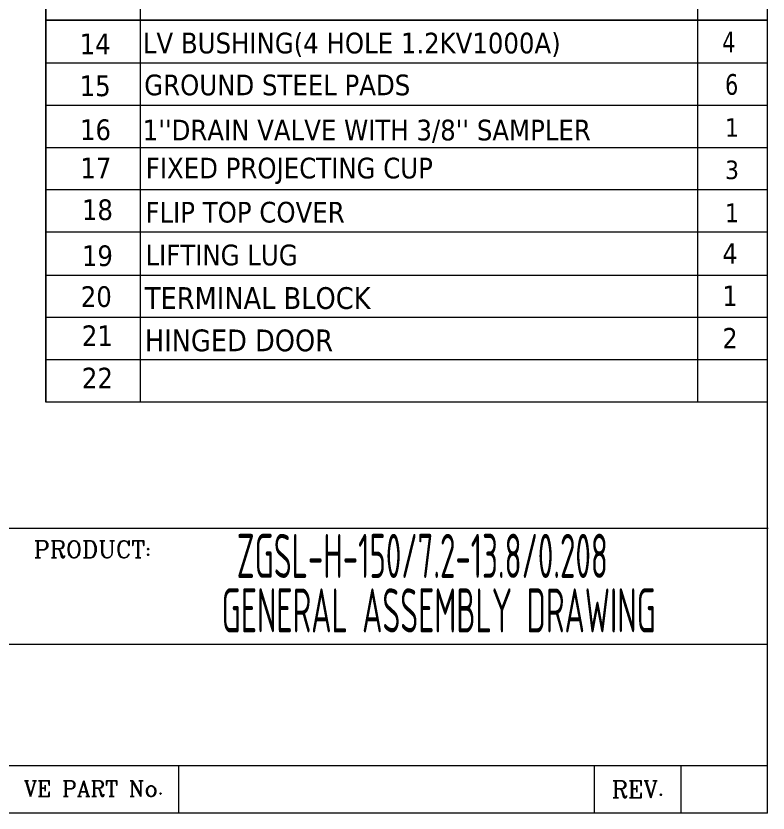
# Model space of a CAD drawing. Header units: millimetres. Extents: x 139713 to 150984, y -162976 to -156169.
# Drawn here: x 147513 to 149558, y -162976 to -160809 of the extents above; entities that cross this region are included whole.
import ezdxf
from ezdxf.enums import TextEntityAlignment as Align

# ---------------------------------------------------------------- set-up
doc = ezdxf.new("R2010")
doc.units = ezdxf.units.MM
doc.header["$LTSCALE"] = 13
doc.layers.add('1', color=4, linetype='Continuous')
doc.layers.add('2细实线', color=3, linetype='Continuous', lineweight=20)
doc.layers.add('铁心', color=3, linetype='Continuous', lineweight=0)
doc.styles.add('ROMANC', font='romanc')
doc.styles.get("Standard").update_dxf_attribs({"font": 'gbenor.shx', "bigfont": 'gbcbig.shx'})
doc.styles.add('Tahoma$001', font='tahoma.ttf', dxfattribs={"height": 2.159784})
doc.styles.add('Tahoma_txtstyle_30.40_0_0', font='tahoma.ttf')

msp = doc.modelspace()

# ---------------------------------------------------------------- linework, layer by layer
at = {"layer": '2细实线', "color": 3}
for q in [(149556.268, -156169.466), (139713.035, -162976.348)]:
    msp.add_line((149556.268, -162976.348), q, dxfattribs=at)
at = {"layer": '2细实线', "ltscale": 5}
for p, q in [((145774.437, -162201.587), (147662.878, -162201.587)), ((147669.179, -162201.587), (149557.62, -162201.587))]:
    msp.add_line(p, q, dxfattribs=at)
at = {"layer": '2细实线'}
for p, q in [((146457.225, -162201.587), (149556.268, -162201.587)), ((147490.239, -162517.116), (149556.268, -162517.116)), ((146457.225, -162847.221), (149556.268, -162847.221)), ((147955.096, -162847.221), (147955.096, -162976.348)), ((149086.152, -162976.348), (149086.152, -162847.221)), ((149321.163, -162976.348), (149321.163, -162847.221))]:
    msp.add_line(p, q, dxfattribs=at)
at = {"layer": '铁心'}
for points in [[(147594.324, -161859.39), (147594.324, -159089.606)], [(149366.11, -159204.675), (149366.11, -161859.39)], [(147594.324, -159781.455), (147594.324, -161859.39)], [(147850.724, -159781.455), (147850.724, -161757.687)], [(149556.268, -160820.423), (147594.324, -160820.423)], [(147594.324, -161859.39), (147594.324, -160820.423), (149556.268, -160820.423)], [(147594.324, -160820.423), (147594.324, -161859.39)], [(147850.724, -160820.423), (147850.724, -161859.39)], [(149556.268, -160937.402), (147594.324, -160937.402)], [(149556.268, -161052.471), (147594.324, -161052.471)], [(149556.268, -161167.541), (147594.324, -161167.541)], [(149556.268, -161282.133), (147594.324, -161282.133)], [(149556.268, -161397.202), (147594.324, -161397.202), (147594.324, -161397.202)], [(149556.268, -161514.659), (147594.324, -161514.659), (147594.324, -161514.659)], [(149556.268, -161629.251), (147594.324, -161629.251), (147594.324, -161629.251)], [(149556.268, -161744.321), (147594.324, -161744.321), (147594.324, -161744.321)], [(149556.268, -161859.39), (147594.324, -161859.39), (147594.324, -161859.39)]]:
    msp.add_lwpolyline(points, dxfattribs=at)

# ---------------------------------------------------------------- texts
at = {"layer": '1', "color": 4, "width": 0.6}
for s, p in [('ZGSL-H-150/7.2-13.8/0.208', (148113.457, -162337.256)), ('GENERAL ASSEMBLY DRAWING', (148072.298, -162485.42))]:
    msp.add_text(s, height=120, dxfattribs=at).set_placement(p)
at = {"layer": '2细实线', "style": 'ROMANC'}
for s, height, p in [('PRODUCT:', 46.4857, (147720.878, -162259.23)), ('VE PART No.', 42.76739, (147723.793, -162909.805)), ('REV.', 46.4857, (149203.658, -162911.784))]:
    msp.add_text(s, height=height, dxfattribs=at).set_placement(p, align=Align.MIDDLE)
at = {"layer": '铁心'}
for s, height, style, p in [('14', 56.2319, 'Tahoma_txtstyle_30.40_0_0', (147686.237, -160913.333)), ('LV BUSHING(4 HOLE 1.2KV1000A)', 56.23192, 'Tahoma_txtstyle_30.40_0_0', (147858.134, -160911.129)), ('15', 56.2319, 'Tahoma_txtstyle_30.40_0_0', (147686.237, -161027.361)), ('GROUND STEEL PADS', 56.23192, 'Tahoma_txtstyle_30.40_0_0', (147861.823, -161025.017)), ('16', 56.2319, 'Tahoma_txtstyle_30.40_0_0', (147687.022, -161146.742)), ("1''DRAIN VALVE WITH 3/8'' SAMPLER ", 56.23192, 'Tahoma_txtstyle_30.40_0_0', (147857.526, -161147.699)), ('1', 50.452, 'Tahoma$001', (149440.711, -161137.938)), ('17', 56.2319, 'Tahoma_txtstyle_30.40_0_0', (147688.075, -161250.777)), ('FIXED PROJECTING CUP', 56.23192, 'Tahoma_txtstyle_30.40_0_0', (147865.975, -161251.053)), ('3', 50.452, 'Tahoma$001', (149440.711, -161253.007)), ('18', 56.2319, 'Tahoma_txtstyle_30.40_0_0', (147692.327, -161364.342)), ('FLIP TOP COVER', 56.23192, 'Tahoma_txtstyle_30.40_0_0', (147865.165, -161370.942)), ('1', 50.795, 'Tahoma$001', (149440.711, -161369.987)), ('19', 56.2319, 'Tahoma_txtstyle_30.40_0_0', (147692.327, -161489.343)), ('LIFTING LUG', 56.23192, 'Tahoma_txtstyle_30.40_0_0', (147865.165, -161487.274)), ('4', 55.191, 'Tahoma$001', (149433.549, -161482.669)), ('20', 56.2319, 'Tahoma_txtstyle_30.40_0_0', (147689.32, -161600.393)), ('TERMINAL BLOCK', 59.1915, 'Tahoma_txtstyle_30.40_0_0', (147863.412, -161605.854)), ('1', 55.191, 'Tahoma$001', (149433.549, -161597.738)), ('21', 56.2319, 'Tahoma_txtstyle_30.40_0_0', (147692.327, -161706.873)), ('2', 55.191, 'Tahoma$001', (149433.549, -161712.808)), ('HINGED DOOR', 59.1915, 'Tahoma_txtstyle_30.40_0_0', (147863.412, -161720.923)), ('22', 56.2319, 'Tahoma_txtstyle_30.40_0_0', (147692.327, -161821.943))]:
    msp.add_text(s, height=height, dxfattribs=dict(at, style=style)).set_placement(p)
at = {"layer": '铁心', "style": 'Tahoma_txtstyle_30.40_0_0', "width": 0.85}
for s, p in [('4', (149432.86, -160908.276)), ('6', (149440.711, -161023.585))]:
    msp.add_text(s, height=56.232, dxfattribs=at).set_placement(p)

doc.saveas('drawing.dxf')
